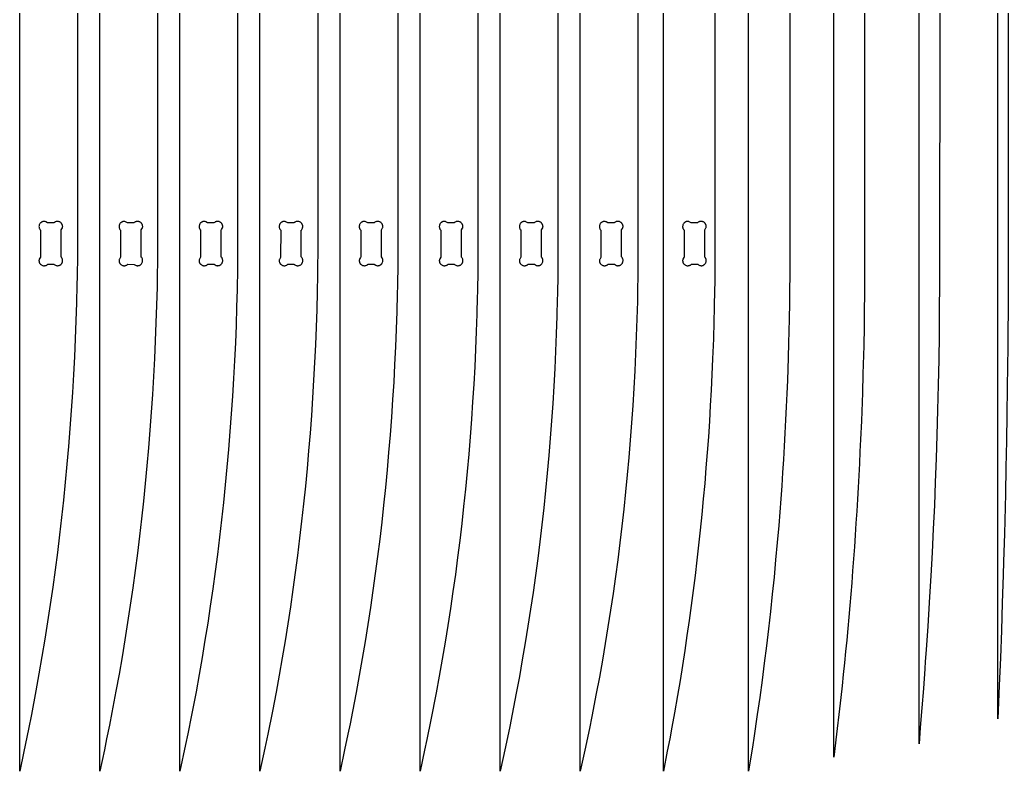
# Model space of a CAD drawing. Extents: x 33 to 204, y -108 to 31.
# Drawn here: x 124.42 to 148.34, y -7.07 to 11.1 of the extents above; entities that cross this region are included whole.
import ezdxf

# ---------------------------------------------------------------- set-up
doc = ezdxf.new("R2010")
doc.units = 0
doc.layers.get('0').update_dxf_attribs({"linetype": 'CONTINUOUS'})
doc.layers.add('SECTIONCUTEDGES', color=18, linetype='CONTINUOUS')

msp = doc.modelspace()

# ---------------------------------------------------------------- linework, layer by layer
msp.add_lwpolyline([(127.034, 6.186), (127.027, 6.188), (126.98, 6.215), (126.976, 6.216), (126.964, 6.22), (126.951, 6.222), (126.938, 6.222), (126.929, 6.221), (126.92, 6.219), (126.911, 6.217), (126.902, 6.214), (126.894, 6.21), (126.886, 6.206), (126.878, 6.201), (126.871, 6.196), (126.864, 6.19), (126.857, 6.184), (126.851, 6.177), (126.841, 6.164), (126.835, 6.152), (126.829, 6.139), (126.827, 6.133), (126.824, 6.119), (126.822, 6.106), (126.822, 6.092), (126.823, 6.079), (126.826, 6.065), (126.83, 6.053), (126.835, 6.04), (126.842, 6.029), (126.852, 6.016), (126.857, 6.011), (126.858, 6.009), (126.857, 5.358), (126.829, 5.309), (126.828, 5.305), (126.824, 5.293), (126.822, 5.28), (126.822, 5.267), (126.823, 5.258), (126.825, 5.249), (126.827, 5.24), (126.83, 5.231), (126.834, 5.223), (126.838, 5.215), (126.843, 5.207), (126.848, 5.199), (126.854, 5.192), (126.86, 5.186), (126.867, 5.179), (126.88, 5.17), (126.892, 5.163), (126.905, 5.158), (126.911, 5.156), (126.925, 5.153), (126.931, 5.151), (126.945, 5.15), (126.959, 5.151), (126.972, 5.153), (126.985, 5.156), (126.997, 5.161), (127.009, 5.167), (127.021, 5.175), (127.028, 5.181), (127.033, 5.186), (127.035, 5.187), (127.188, 5.184), (127.236, 5.158), (127.248, 5.154), (127.26, 5.151), (127.269, 5.15), (127.278, 5.15), (127.287, 5.152), (127.296, 5.153), (127.305, 5.156), (127.313, 5.159), (127.322, 5.162), (127.33, 5.166), (127.338, 5.171), (127.345, 5.177), (127.352, 5.183), (127.359, 5.189), (127.365, 5.196), (127.376, 5.211), (127.384, 5.226), (127.389, 5.242), (127.392, 5.256), (127.393, 5.268), (127.393, 5.285), (127.391, 5.303), (127.386, 5.319), (127.382, 5.33), (127.369, 5.35), (127.36, 5.359), (127.357, 5.364), (127.36, 6.017), (127.386, 6.064), (127.391, 6.076), (127.394, 6.089), (127.394, 6.102), (127.393, 6.115), (127.391, 6.124), (127.389, 6.133), (127.386, 6.142), (127.382, 6.15), (127.378, 6.158), (127.373, 6.166), (127.368, 6.173), (127.362, 6.18), (127.355, 6.187), (127.349, 6.193), (127.336, 6.203), (127.324, 6.209), (127.311, 6.215), (127.298, 6.219), (127.284, 6.221), (127.277, 6.222), (127.264, 6.222), (127.25, 6.221), (127.237, 6.218), (127.224, 6.214), (127.212, 6.209), (127.201, 6.202), (127.19, 6.194), (127.183, 6.187), (127.182, 6.186)], close=True)
at = {"layer": 'SECTIONCUTEDGES'}
for points in [[(125.817, 16.443), (125.817, 5.682), (125.815, 5.388), (125.807, 4.888), (125.803, 4.688), (125.792, 4.253), (125.778, 3.819), (125.761, 3.384), (125.741, 2.95), (125.718, 2.516), (125.692, 2.082), (125.663, 1.648), (125.631, 1.215), (125.596, 0.781), (125.558, 0.348), (125.517, -0.084), (125.474, -0.517), (125.428, -0.939), (125.379, -1.36), (125.328, -1.781), (125.273, -2.201), (125.216, -2.621), (125.155, -3.041), (125.092, -3.46), (125.025, -3.879), (124.956, -4.298), (124.884, -4.716), (124.809, -5.133), (124.701, -5.703), (124.63, -6.06), (124.52, -6.595), (124.419, -7.075), (124.419, 29.272)], [(127.754, 16.388), (127.755, 5.622), (127.752, 5.33), (127.745, 4.833), (127.741, 4.633), (127.729, 4.2), (127.715, 3.768), (127.698, 3.335), (127.678, 2.903), (127.655, 2.471), (127.629, 2.039), (127.6, 1.608), (127.568, 1.176), (127.534, 0.745), (127.496, 0.314), (127.455, -0.117), (127.411, -0.547), (127.365, -0.967), (127.317, -1.386), (127.265, -1.805), (127.211, -2.224), (127.153, -2.642), (127.093, -3.06), (127.029, -3.477), (126.963, -3.894), (126.894, -4.311), (126.821, -4.727), (126.746, -5.142), (126.648, -5.658), (126.588, -5.963), (126.52, -6.295), (126.466, -6.554), (126.356, -7.075), (126.356, 29.102)], [(129.692, 16.278), (129.692, 5.563), (129.692, 5.466), (129.687, 5.075), (129.678, 4.578), (129.667, 4.147), (129.653, 3.717), (129.636, 3.287), (129.616, 2.857), (129.593, 2.427), (129.567, 1.997), (129.538, 1.567), (129.506, 1.138), (129.471, 0.708), (129.433, 0.28), (129.392, -0.149), (129.349, -0.578), (129.303, -0.995), (129.254, -1.413), (129.203, -1.83), (129.148, -2.246), (129.091, -2.663), (129.03, -3.079), (128.967, -3.494), (128.9, -3.909), (128.831, -4.324), (128.759, -4.738), (128.684, -5.151), (128.576, -5.716), (128.485, -6.17), (128.431, -6.428), (128.294, -7.075), (128.294, 28.933)], [(131.63, 16.114), (131.63, 5.503), (131.626, 5.117), (131.623, 4.919), (131.615, 4.523), (131.604, 4.095), (131.59, 3.666), (131.573, 3.238), (131.553, 2.81), (131.53, 2.382), (131.504, 1.954), (131.475, 1.527), (131.443, 1.099), (131.409, 0.672), (131.371, 0.245), (131.33, -0.182), (131.286, -0.608), (131.24, -1.024), (131.192, -1.439), (131.14, -1.854), (131.086, -2.269), (131.028, -2.683), (130.968, -3.097), (130.904, -3.511), (130.838, -3.924), (130.769, -4.336), (130.696, -4.749), (130.621, -5.16), (130.533, -5.621), (130.422, -6.175), (130.35, -6.516), (130.231, -7.075), (130.231, 28.763)], [(133.567, 15.981), (133.567, 5.444), (133.565, 5.188), (133.557, 4.665), (133.553, 4.468), (133.542, 4.042), (133.528, 3.616), (133.511, 3.189), (133.491, 2.763), (133.468, 2.337), (133.442, 1.912), (133.413, 1.486), (133.381, 1.061), (133.346, 0.636), (133.308, 0.211), (133.267, -0.214), (133.224, -0.638), (133.178, -1.052), (133.129, -1.466), (133.078, -1.879), (133.023, -2.292), (132.966, -2.704), (132.905, -3.116), (132.842, -3.528), (132.775, -3.939), (132.706, -4.349), (132.634, -4.76), (132.559, -5.169), (132.471, -5.628), (132.411, -5.929), (132.36, -6.179), (132.279, -6.561), (132.169, -7.075), (132.169, 28.594)], [(135.504, 15.913), (135.505, 5.375), (135.502, 5.056), (135.493, 4.503), (135.49, 4.405), (135.479, 3.981), (135.465, 3.557), (135.448, 3.133), (135.428, 2.709), (135.405, 2.286), (135.379, 1.862), (135.35, 1.439), (135.318, 1.016), (135.284, 0.593), (135.246, 0.171), (135.205, -0.251), (135.161, -0.673), (135.115, -1.085), (135.067, -1.496), (135.015, -1.907), (134.961, -2.318), (134.903, -2.728), (134.843, -3.138), (134.779, -3.547), (134.713, -3.956), (134.643, -4.364), (134.571, -4.772), (134.496, -5.18), (134.368, -5.835), (134.27, -6.311), (134.216, -6.564), (134.106, -7.075), (134.106, 28.398)], [(137.442, 15.745), (137.442, 5.315), (137.439, 4.935), (137.43, 4.448), (137.428, 4.35), (137.417, 3.928), (137.403, 3.506), (137.386, 3.084), (137.366, 2.663), (137.343, 2.241), (137.317, 1.82), (137.288, 1.399), (137.256, 0.978), (137.221, 0.557), (137.183, 0.136), (137.142, -0.284), (137.099, -0.704), (137.053, -1.113), (137.004, -1.523), (136.953, -1.932), (136.898, -2.34), (136.841, -2.749), (136.78, -3.157), (136.717, -3.564), (136.65, -3.971), (136.581, -4.377), (136.509, -4.783), (136.434, -5.189), (136.336, -5.693), (136.276, -5.99), (136.172, -6.482), (136.044, -7.075), (136.044, 28.228)], [(139.379, 15.676), (139.38, 5.247), (139.378, 4.994), (139.37, 4.48), (139.365, 4.287), (139.354, 3.867), (139.34, 3.447), (139.323, 3.028), (139.303, 2.609), (139.28, 2.189), (139.254, 1.77), (139.225, 1.352), (139.193, 0.933), (139.159, 0.515), (139.121, 0.097), (139.08, -0.321), (139.036, -0.739), (138.99, -1.146), (138.942, -1.553), (138.89, -1.96), (138.836, -2.367), (138.778, -2.773), (138.718, -3.178), (138.654, -3.583), (138.588, -3.988), (138.518, -4.392), (138.446, -4.796), (138.371, -5.199), (138.263, -5.75), (138.203, -6.045), (138.091, -6.569), (137.981, -7.075), (137.981, 28.032)], [(141.24, 15.508), (141.24, 5.133), (141.236, 4.704), (141.235, 4.597), (141.226, 4.121), (141.218, 3.804), (141.205, 3.381), (141.187, 2.898), (141.171, 2.521), (141.152, 2.144), (141.131, 1.767), (141.108, 1.39), (141.083, 1.014), (141.056, 0.637), (141.026, 0.261), (140.995, -0.115), (140.961, -0.491), (140.925, -0.867), (140.887, -1.243), (140.847, -1.608), (140.806, -1.973), (140.762, -2.338), (140.717, -2.703), (140.669, -3.067), (140.619, -3.431), (140.566, -3.795), (140.512, -4.158), (140.455, -4.521), (140.397, -4.884), (140.336, -5.247), (140.263, -5.666), (140.201, -6.006), (140.148, -6.29), (140.09, -6.589), (139.995, -7.075), (139.995, 27.863)], [(143.053, 15.282), (143.053, 5.064), (143.048, 4.413), (143.046, 4.251), (143.039, 3.856), (143.025, 3.276), (143.015, 2.928), (142.996, 2.377), (142.983, 2.058), (142.969, 1.739), (142.954, 1.42), (142.937, 1.102), (142.919, 0.783), (142.9, 0.464), (142.88, 0.146), (142.858, -0.173), (142.835, -0.491), (142.811, -0.81), (142.785, -1.128), (142.75, -1.545), (142.712, -1.962), (142.672, -2.379), (142.63, -2.795), (142.585, -3.212), (142.538, -3.628), (142.489, -4.044), (142.437, -4.459), (142.383, -4.874), (142.327, -5.289), (142.268, -5.704), (142.183, -6.278), (142.158, -6.437), (142.057, -7.075), (142.057, 27.511)], [(144.866, 15.064), (144.866, 5.102), (144.863, 4.505), (144.857, 4.028), (144.851, 3.671), (144.842, 3.216), (144.837, 2.989), (144.825, 2.534), (144.811, 2.08), (144.794, 1.625), (144.786, 1.398), (144.766, 0.944), (144.753, 0.655), (144.739, 0.367), (144.724, 0.078), (144.708, -0.21), (144.692, -0.498), (144.674, -0.786), (144.656, -1.075), (144.637, -1.363), (144.617, -1.651), (144.596, -1.939), (144.575, -2.227), (144.552, -2.515), (144.53, -2.792), (144.506, -3.07), (144.482, -3.348), (144.457, -3.625), (144.431, -3.902), (144.405, -4.18), (144.377, -4.457), (144.349, -4.734), (144.32, -5.011), (144.289, -5.288), (144.259, -5.565), (144.187, -6.176), (144.119, -6.734), (144.119, 26.989)], [(146.681, 14.388), (146.684, 10.555), (146.679, 5.694), (146.675, 4.699), (146.672, 4.091), (146.666, 3.483), (146.657, 2.876), (146.645, 2.268), (146.631, 1.661), (146.615, 1.053), (146.597, 0.486), (146.576, -0.081), (146.553, -0.648), (146.527, -1.216), (146.498, -1.782), (146.467, -2.349), (146.437, -2.861), (146.41, -3.287), (146.393, -3.563), (146.354, -4.135), (146.334, -4.422), (146.325, -4.597), (146.288, -5.071), (146.251, -5.545), (146.213, -6.017), (146.181, -6.41), (146.181, 26.308)], [(148.331, 15.098), (148.34, 10.221), (148.338, 4.892), (148.337, 4.46), (148.335, 4.029), (148.332, 3.597), (148.328, 3.165), (148.324, 2.733), (148.317, 2.197), (148.308, 1.555), (148.297, 0.913), (148.285, 0.272), (148.271, -0.37), (148.255, -1.011), (148.247, -1.332), (148.228, -2), (148.218, -2.334), (148.197, -3.001), (148.174, -3.669), (148.15, -4.336), (148.124, -5.003), (148.09, -5.806), (148.09, 25.59)]]:
    msp.add_lwpolyline(points, dxfattribs=at)
for points in [[(124.967, 5.158), (124.98, 5.154), (124.994, 5.151), (125.008, 5.15), (125.021, 5.151), (125.028, 5.152), (125.041, 5.154), (125.054, 5.158), (125.066, 5.164), (125.072, 5.167), (125.083, 5.175), (125.09, 5.18), (125.096, 5.186), (125.244, 5.187), (125.251, 5.184), (125.298, 5.158), (125.305, 5.155), (125.321, 5.151), (125.333, 5.15), (125.35, 5.152), (125.363, 5.155), (125.375, 5.159), (125.381, 5.161), (125.393, 5.167), (125.404, 5.174), (125.417, 5.184), (125.423, 5.191), (125.429, 5.198), (125.435, 5.206), (125.44, 5.214), (125.445, 5.223), (125.448, 5.231), (125.451, 5.24), (125.454, 5.25), (125.455, 5.259), (125.456, 5.268), (125.456, 5.285), (125.455, 5.299), (125.451, 5.312), (125.447, 5.325), (125.44, 5.337), (125.437, 5.343), (125.428, 5.354), (125.422, 5.36), (125.42, 5.363), (125.42, 6.011), (125.422, 6.015), (125.449, 6.064), (125.453, 6.076), (125.456, 6.089), (125.457, 6.102), (125.455, 6.115), (125.454, 6.124), (125.451, 6.133), (125.448, 6.142), (125.445, 6.15), (125.44, 6.158), (125.436, 6.166), (125.43, 6.173), (125.424, 6.18), (125.418, 6.187), (125.411, 6.193), (125.398, 6.203), (125.386, 6.209), (125.373, 6.215), (125.36, 6.219), (125.354, 6.22), (125.34, 6.222), (125.326, 6.222), (125.313, 6.221), (125.3, 6.218), (125.287, 6.214), (125.275, 6.209), (125.269, 6.206), (125.258, 6.198), (125.251, 6.193), (125.245, 6.186), (125.098, 6.186), (125.09, 6.188), (125.046, 6.213), (125.035, 6.218), (125.022, 6.221), (125.018, 6.222), (125.005, 6.222), (124.992, 6.221), (124.982, 6.219), (124.974, 6.217), (124.965, 6.214), (124.956, 6.21), (124.948, 6.206), (124.941, 6.201), (124.933, 6.196), (124.926, 6.19), (124.919, 6.184), (124.913, 6.177), (124.904, 6.164), (124.897, 6.152), (124.892, 6.139), (124.888, 6.126), (124.885, 6.113), (124.884, 6.099), (124.885, 6.085), (124.887, 6.072), (124.89, 6.059), (124.895, 6.047), (124.901, 6.035), (124.908, 6.023), (124.919, 6.012), (124.921, 6.009), (124.92, 5.359), (124.892, 5.309), (124.887, 5.297), (124.885, 5.284), (124.884, 5.275), (124.884, 5.267), (124.885, 5.258), (124.887, 5.249), (124.889, 5.24), (124.892, 5.231), (124.896, 5.223), (124.9, 5.215), (124.905, 5.207), (124.911, 5.199), (124.916, 5.192), (124.923, 5.186), (124.93, 5.179), (124.943, 5.17), (124.955, 5.163)], [(128.818, 5.17), (128.83, 5.163), (128.842, 5.158), (128.855, 5.154), (128.869, 5.151), (128.883, 5.15), (128.89, 5.15), (128.903, 5.152), (128.916, 5.154), (128.929, 5.158), (128.935, 5.161), (128.947, 5.167), (128.958, 5.175), (128.964, 5.18), (128.968, 5.185), (128.972, 5.187), (129.122, 5.186), (129.125, 5.185), (129.169, 5.16), (129.181, 5.155), (129.194, 5.152), (129.202, 5.15), (129.215, 5.15), (129.224, 5.152), (129.233, 5.153), (129.242, 5.156), (129.251, 5.159), (129.259, 5.162), (129.267, 5.166), (129.275, 5.171), (129.283, 5.177), (129.29, 5.183), (129.296, 5.189), (129.302, 5.196), (129.308, 5.203), (129.315, 5.215), (129.321, 5.227), (129.324, 5.233), (129.328, 5.247), (129.33, 5.26), (129.332, 5.274), (129.331, 5.287), (129.329, 5.301), (129.326, 5.314), (129.321, 5.326), (129.315, 5.338), (129.307, 5.349), (129.303, 5.355), (129.296, 5.36), (129.295, 5.364), (129.296, 6.013), (129.301, 6.023), (129.324, 6.064), (129.326, 6.068), (129.33, 6.08), (129.33, 6.084), (129.332, 6.097), (129.331, 6.106), (129.33, 6.115), (129.329, 6.124), (129.326, 6.133), (129.323, 6.142), (129.32, 6.15), (129.315, 6.158), (129.311, 6.166), (129.305, 6.173), (129.299, 6.18), (129.293, 6.187), (129.286, 6.193), (129.279, 6.199), (129.267, 6.206), (129.255, 6.212), (129.242, 6.217), (129.229, 6.22), (129.215, 6.222), (129.201, 6.222), (129.188, 6.221), (129.175, 6.218), (129.162, 6.214), (129.15, 6.209), (129.144, 6.206), (129.133, 6.198), (129.119, 6.186), (128.969, 6.186), (128.965, 6.188), (128.918, 6.215), (128.905, 6.219), (128.893, 6.222), (128.889, 6.222), (128.876, 6.222), (128.866, 6.221), (128.857, 6.219), (128.849, 6.217), (128.84, 6.214), (128.831, 6.21), (128.823, 6.206), (128.815, 6.201), (128.808, 6.196), (128.801, 6.19), (128.794, 6.184), (128.788, 6.177), (128.779, 6.164), (128.775, 6.158), (128.769, 6.146), (128.765, 6.133), (128.761, 6.119), (128.76, 6.113), (128.759, 6.099), (128.76, 6.085), (128.762, 6.072), (128.763, 6.065), (128.767, 6.053), (128.773, 6.04), (128.779, 6.029), (128.791, 6.015), (128.795, 6.012), (128.796, 6.009), (128.795, 5.362), (128.794, 5.358), (128.767, 5.309), (128.762, 5.297), (128.76, 5.284), (128.759, 5.271), (128.76, 5.258), (128.762, 5.249), (128.764, 5.24), (128.767, 5.231), (128.771, 5.223), (128.775, 5.215), (128.78, 5.207), (128.786, 5.199), (128.791, 5.192), (128.798, 5.186), (128.805, 5.179)], [(130.755, 5.17), (130.767, 5.163), (130.78, 5.158), (130.793, 5.154), (130.806, 5.151), (130.82, 5.15), (130.834, 5.151), (130.847, 5.153), (130.86, 5.156), (130.872, 5.161), (130.879, 5.164), (130.89, 5.171), (130.902, 5.18), (130.906, 5.185), (130.91, 5.187), (131.056, 5.187), (131.063, 5.184), (131.11, 5.158), (131.125, 5.153), (131.133, 5.151), (131.141, 5.151), (131.156, 5.151), (131.169, 5.153), (131.182, 5.156), (131.194, 5.161), (131.206, 5.167), (131.217, 5.174), (131.229, 5.184), (131.236, 5.191), (131.242, 5.198), (131.248, 5.206), (131.253, 5.214), (131.257, 5.223), (131.261, 5.231), (131.264, 5.24), (131.266, 5.25), (131.268, 5.259), (131.269, 5.268), (131.269, 5.285), (131.267, 5.299), (131.264, 5.312), (131.259, 5.325), (131.253, 5.337), (131.245, 5.349), (131.238, 5.357), (131.234, 5.361), (131.232, 5.364), (131.232, 6.009), (131.234, 6.014), (131.259, 6.06), (131.265, 6.072), (131.266, 6.076), (131.269, 6.089), (131.269, 6.102), (131.268, 6.115), (131.266, 6.124), (131.264, 6.133), (131.261, 6.142), (131.257, 6.15), (131.253, 6.158), (131.248, 6.166), (131.243, 6.173), (131.237, 6.18), (131.23, 6.187), (131.224, 6.193), (131.211, 6.203), (131.199, 6.209), (131.186, 6.215), (131.173, 6.219), (131.159, 6.221), (131.152, 6.222), (131.139, 6.222), (131.125, 6.221), (131.119, 6.22), (131.106, 6.217), (131.093, 6.212), (131.081, 6.206), (131.076, 6.202), (131.063, 6.192), (131.057, 6.186), (130.905, 6.187), (130.855, 6.215), (130.851, 6.216), (130.839, 6.22), (130.826, 6.222), (130.813, 6.222), (130.804, 6.221), (130.795, 6.219), (130.786, 6.217), (130.777, 6.214), (130.769, 6.21), (130.761, 6.206), (130.753, 6.201), (130.746, 6.196), (130.738, 6.19), (130.732, 6.184), (130.726, 6.177), (130.716, 6.164), (130.713, 6.158), (130.707, 6.146), (130.702, 6.133), (130.699, 6.119), (130.697, 6.106), (130.697, 6.092), (130.698, 6.079), (130.699, 6.072), (130.702, 6.059), (130.707, 6.047), (130.713, 6.035), (130.721, 6.023), (130.727, 6.016), (130.73, 6.014), (130.733, 6.011), (130.733, 6.009), (130.732, 5.358), (130.725, 5.346), (130.71, 5.32), (130.703, 5.305), (130.699, 5.293), (130.697, 5.28), (130.697, 5.267), (130.698, 5.258), (130.7, 5.249), (130.702, 5.24), (130.705, 5.231), (130.709, 5.223), (130.713, 5.215), (130.718, 5.207), (130.723, 5.199), (130.729, 5.192), (130.735, 5.186), (130.742, 5.179)], [(132.693, 5.17), (132.705, 5.163), (132.717, 5.158), (132.73, 5.154), (132.737, 5.153), (132.751, 5.151), (132.765, 5.15), (132.778, 5.152), (132.784, 5.153), (132.797, 5.156), (132.81, 5.161), (132.822, 5.167), (132.833, 5.175), (132.841, 5.181), (132.846, 5.186), (132.848, 5.187), (132.995, 5.187), (132.999, 5.185), (133.037, 5.164), (133.052, 5.156), (133.064, 5.152), (133.077, 5.15), (133.09, 5.15), (133.099, 5.152), (133.108, 5.153), (133.117, 5.156), (133.126, 5.159), (133.134, 5.162), (133.142, 5.166), (133.15, 5.171), (133.158, 5.177), (133.165, 5.183), (133.171, 5.189), (133.177, 5.196), (133.186, 5.208), (133.199, 5.234), (133.204, 5.251), (133.206, 5.27), (133.206, 5.29), (133.204, 5.303), (133.196, 5.327), (133.186, 5.344), (133.17, 5.362), (133.17, 5.364), (133.17, 6.01), (133.172, 6.015), (133.199, 6.064), (133.203, 6.076), (133.206, 6.089), (133.207, 6.102), (133.205, 6.115), (133.204, 6.124), (133.201, 6.133), (133.198, 6.142), (133.195, 6.15), (133.19, 6.158), (133.186, 6.166), (133.18, 6.173), (133.174, 6.18), (133.168, 6.187), (133.161, 6.193), (133.148, 6.203), (133.136, 6.209), (133.123, 6.215), (133.11, 6.219), (133.097, 6.221), (133.083, 6.222), (133.07, 6.222), (133.063, 6.221), (133.05, 6.218), (133.037, 6.214), (133.025, 6.209), (133.013, 6.202), (133.001, 6.193), (132.996, 6.187), (132.993, 6.186), (132.846, 6.186), (132.84, 6.188), (132.793, 6.215), (132.78, 6.219), (132.768, 6.222), (132.764, 6.222), (132.751, 6.222), (132.741, 6.221), (132.732, 6.219), (132.724, 6.217), (132.715, 6.214), (132.706, 6.21), (132.698, 6.206), (132.69, 6.201), (132.683, 6.196), (132.676, 6.19), (132.669, 6.184), (132.663, 6.177), (132.658, 6.17), (132.65, 6.158), (132.644, 6.146), (132.64, 6.133), (132.638, 6.126), (132.635, 6.113), (132.635, 6.106), (132.634, 6.092), (132.635, 6.079), (132.638, 6.065), (132.642, 6.053), (132.648, 6.04), (132.651, 6.035), (132.658, 6.023), (132.665, 6.016), (132.668, 6.013), (132.67, 6.01), (132.671, 6.009), (132.67, 5.362), (132.666, 5.353), (132.644, 5.313), (132.639, 5.301), (132.635, 5.288), (132.634, 5.275), (132.635, 5.258), (132.637, 5.249), (132.639, 5.24), (132.642, 5.231), (132.646, 5.223), (132.65, 5.215), (132.655, 5.207), (132.66, 5.199), (132.666, 5.192), (132.673, 5.186), (132.68, 5.179)], [(134.642, 5.163), (134.655, 5.158), (134.668, 5.154), (134.681, 5.151), (134.688, 5.151), (134.702, 5.15), (134.715, 5.152), (134.722, 5.153), (134.735, 5.156), (134.747, 5.161), (134.759, 5.167), (134.77, 5.175), (134.778, 5.181), (134.784, 5.187), (134.785, 5.187), (134.935, 5.186), (134.938, 5.184), (134.985, 5.158), (135, 5.153), (135.016, 5.151), (135.031, 5.151), (135.044, 5.153), (135.057, 5.156), (135.069, 5.161), (135.081, 5.167), (135.092, 5.174), (135.104, 5.184), (135.111, 5.191), (135.117, 5.198), (135.123, 5.206), (135.128, 5.214), (135.132, 5.223), (135.136, 5.231), (135.139, 5.24), (135.141, 5.25), (135.143, 5.259), (135.144, 5.268), (135.144, 5.285), (135.142, 5.299), (135.139, 5.312), (135.134, 5.325), (135.128, 5.337), (135.12, 5.349), (135.113, 5.357), (135.108, 5.362), (135.107, 5.364), (135.108, 6.012), (135.11, 6.016), (135.132, 6.056), (135.138, 6.068), (135.142, 6.08), (135.144, 6.093), (135.144, 6.106), (135.143, 6.115), (135.141, 6.124), (135.139, 6.133), (135.136, 6.142), (135.132, 6.15), (135.128, 6.158), (135.123, 6.166), (135.118, 6.173), (135.112, 6.18), (135.105, 6.187), (135.099, 6.193), (135.086, 6.203), (135.074, 6.209), (135.061, 6.215), (135.048, 6.219), (135.034, 6.221), (135.021, 6.222), (135.007, 6.222), (134.994, 6.22), (134.981, 6.217), (134.968, 6.212), (134.956, 6.206), (134.951, 6.202), (134.931, 6.186), (134.777, 6.188), (134.73, 6.215), (134.718, 6.219), (134.705, 6.222), (134.692, 6.222), (134.679, 6.221), (134.67, 6.219), (134.661, 6.217), (134.652, 6.214), (134.644, 6.21), (134.636, 6.206), (134.628, 6.201), (134.62, 6.196), (134.613, 6.19), (134.607, 6.184), (134.601, 6.177), (134.595, 6.17), (134.588, 6.158), (134.582, 6.146), (134.579, 6.139), (134.575, 6.126), (134.573, 6.113), (134.572, 6.099), (134.572, 6.092), (134.573, 6.079), (134.576, 6.065), (134.577, 6.059), (134.582, 6.047), (134.588, 6.035), (134.596, 6.023), (134.601, 6.017), (134.608, 6.011), (134.608, 6.009), (134.608, 5.362), (134.607, 5.358), (134.583, 5.316), (134.578, 5.305), (134.576, 5.301), (134.573, 5.288), (134.572, 5.275), (134.572, 5.267), (134.573, 5.258), (134.575, 5.249), (134.577, 5.24), (134.58, 5.231), (134.584, 5.223), (134.588, 5.215), (134.593, 5.207), (134.598, 5.199), (134.604, 5.192), (134.61, 5.186), (134.617, 5.179), (134.63, 5.17)], [(136.568, 5.17), (136.58, 5.163), (136.592, 5.158), (136.605, 5.154), (136.619, 5.151), (136.633, 5.15), (136.646, 5.151), (136.659, 5.153), (136.672, 5.156), (136.685, 5.161), (136.697, 5.167), (136.708, 5.175), (136.721, 5.186), (136.722, 5.187), (136.869, 5.187), (136.873, 5.186), (136.923, 5.158), (136.935, 5.154), (136.944, 5.152), (136.956, 5.15), (136.965, 5.15), (136.974, 5.152), (136.983, 5.153), (136.992, 5.156), (137.001, 5.159), (137.009, 5.162), (137.017, 5.166), (137.025, 5.171), (137.033, 5.177), (137.04, 5.183), (137.046, 5.189), (137.052, 5.196), (137.065, 5.215), (137.072, 5.228), (137.076, 5.241), (137.08, 5.258), (137.081, 5.277), (137.08, 5.296), (137.075, 5.315), (137.073, 5.321), (137.064, 5.339), (137.057, 5.35), (137.052, 5.355), (137.047, 5.36), (137.045, 5.363), (137.045, 6.012), (137.047, 6.016), (137.074, 6.064), (137.078, 6.076), (137.081, 6.089), (137.082, 6.097), (137.081, 6.106), (137.08, 6.115), (137.079, 6.124), (137.076, 6.133), (137.073, 6.142), (137.07, 6.15), (137.065, 6.158), (137.061, 6.166), (137.055, 6.173), (137.049, 6.18), (137.043, 6.187), (137.036, 6.193), (137.023, 6.203), (137.011, 6.209), (136.998, 6.215), (136.985, 6.219), (136.979, 6.22), (136.965, 6.222), (136.951, 6.222), (136.938, 6.221), (136.931, 6.22), (136.918, 6.217), (136.906, 6.212), (136.894, 6.206), (136.888, 6.202), (136.876, 6.193), (136.871, 6.187), (136.869, 6.186), (136.721, 6.186), (136.717, 6.187), (136.668, 6.215), (136.655, 6.219), (136.643, 6.222), (136.63, 6.222), (136.616, 6.221), (136.607, 6.219), (136.599, 6.217), (136.59, 6.214), (136.581, 6.21), (136.573, 6.206), (136.565, 6.201), (136.558, 6.196), (136.551, 6.19), (136.544, 6.184), (136.538, 6.177), (136.529, 6.164), (136.522, 6.152), (136.517, 6.139), (136.513, 6.126), (136.51, 6.113), (136.509, 6.099), (136.509, 6.092), (136.51, 6.079), (136.513, 6.065), (136.517, 6.053), (136.523, 6.04), (136.529, 6.029), (136.541, 6.015), (136.544, 6.013), (136.546, 6.009), (136.545, 5.36), (136.543, 5.356), (136.517, 5.309), (136.514, 5.301), (136.51, 5.288), (136.509, 5.28), (136.509, 5.267), (136.51, 5.258), (136.512, 5.249), (136.514, 5.24), (136.517, 5.231), (136.521, 5.223), (136.525, 5.215), (136.53, 5.207), (136.535, 5.199), (136.541, 5.192), (136.548, 5.186), (136.555, 5.179)], [(138.53, 5.158), (138.543, 5.154), (138.556, 5.151), (138.57, 5.15), (138.584, 5.151), (138.597, 5.153), (138.61, 5.156), (138.622, 5.161), (138.634, 5.167), (138.645, 5.175), (138.652, 5.179), (138.66, 5.187), (138.808, 5.187), (138.812, 5.185), (138.861, 5.158), (138.873, 5.154), (138.885, 5.151), (138.898, 5.15), (138.912, 5.152), (138.921, 5.153), (138.93, 5.156), (138.938, 5.159), (138.947, 5.162), (138.955, 5.166), (138.963, 5.171), (138.97, 5.177), (138.977, 5.183), (138.984, 5.189), (138.99, 5.196), (139.002, 5.214), (139.008, 5.226), (139.013, 5.238), (139.017, 5.255), (139.018, 5.268), (139.018, 5.289), (139.013, 5.313), (139.005, 5.332), (138.996, 5.348), (138.983, 5.363), (138.982, 5.364), (138.983, 6.011), (138.984, 6.015), (139.005, 6.053), (139.013, 6.068), (139.017, 6.08), (139.019, 6.093), (139.019, 6.106), (139.018, 6.115), (139.016, 6.124), (139.014, 6.133), (139.011, 6.142), (139.007, 6.15), (139.003, 6.158), (138.998, 6.166), (138.993, 6.173), (138.987, 6.18), (138.98, 6.187), (138.974, 6.193), (138.966, 6.199), (138.955, 6.206), (138.942, 6.212), (138.929, 6.217), (138.923, 6.219), (138.909, 6.221), (138.896, 6.222), (138.882, 6.222), (138.869, 6.22), (138.856, 6.217), (138.843, 6.212), (138.831, 6.206), (138.82, 6.198), (138.814, 6.193), (138.809, 6.187), (138.807, 6.186), (138.657, 6.186), (138.653, 6.188), (138.609, 6.213), (138.601, 6.216), (138.589, 6.22), (138.58, 6.222), (138.567, 6.222), (138.554, 6.221), (138.545, 6.219), (138.536, 6.217), (138.527, 6.214), (138.519, 6.21), (138.511, 6.206), (138.503, 6.201), (138.495, 6.196), (138.488, 6.19), (138.482, 6.184), (138.476, 6.177), (138.466, 6.164), (138.46, 6.152), (138.454, 6.139), (138.45, 6.126), (138.448, 6.113), (138.447, 6.099), (138.447, 6.085), (138.449, 6.072), (138.451, 6.065), (138.455, 6.053), (138.46, 6.04), (138.467, 6.029), (138.483, 6.009), (138.483, 5.364), (138.482, 5.36), (138.479, 5.353), (138.453, 5.305), (138.449, 5.293), (138.448, 5.288), (138.446, 5.275), (138.447, 5.267), (138.448, 5.258), (138.449, 5.249), (138.452, 5.24), (138.455, 5.231), (138.459, 5.223), (138.463, 5.215), (138.468, 5.207), (138.473, 5.199), (138.479, 5.192), (138.485, 5.186), (138.492, 5.179), (138.505, 5.17), (138.517, 5.163)], [(140.673, 6.186), (140.668, 6.188), (140.619, 6.215), (140.607, 6.219), (140.594, 6.222), (140.582, 6.222), (140.568, 6.221), (140.559, 6.219), (140.55, 6.217), (140.542, 6.214), (140.533, 6.21), (140.525, 6.206), (140.517, 6.201), (140.51, 6.196), (140.503, 6.19), (140.496, 6.184), (140.49, 6.177), (140.48, 6.164), (140.474, 6.152), (140.468, 6.139), (140.464, 6.126), (140.462, 6.113), (140.461, 6.099), (140.461, 6.085), (140.462, 6.079), (140.465, 6.065), (140.469, 6.053), (140.474, 6.04), (140.478, 6.035), (140.485, 6.023), (140.491, 6.017), (140.496, 6.012), (140.498, 6.009), (140.498, 5.364), (140.496, 5.36), (140.493, 5.353), (140.468, 5.309), (140.467, 5.305), (140.463, 5.293), (140.461, 5.28), (140.461, 5.271), (140.462, 5.258), (140.464, 5.249), (140.466, 5.24), (140.469, 5.231), (140.473, 5.223), (140.477, 5.215), (140.482, 5.207), (140.487, 5.199), (140.493, 5.192), (140.499, 5.186), (140.506, 5.179), (140.519, 5.17), (140.531, 5.163), (140.544, 5.158), (140.557, 5.154), (140.571, 5.151), (140.577, 5.151), (140.591, 5.15), (140.604, 5.152), (140.618, 5.154), (140.63, 5.158), (140.637, 5.161), (140.648, 5.167), (140.66, 5.175), (140.665, 5.179), (140.673, 5.187), (140.674, 5.187), (140.822, 5.187), (140.826, 5.185), (140.845, 5.176), (140.88, 5.158), (140.896, 5.153), (140.907, 5.151), (140.923, 5.151), (140.934, 5.153), (140.945, 5.156), (140.955, 5.16), (140.965, 5.164), (140.975, 5.17), (140.984, 5.177), (140.993, 5.184), (141.001, 5.192), (141.008, 5.201), (141.014, 5.21), (141.02, 5.22), (141.024, 5.23), (141.03, 5.247), (141.032, 5.26), (141.033, 5.274), (141.032, 5.287), (141.031, 5.301), (141.027, 5.314), (141.025, 5.32), (141.014, 5.342), (141.006, 5.353), (140.998, 5.36), (140.997, 5.363), (140.996, 6.009), (140.999, 6.017), (141.025, 6.064), (141.03, 6.076), (141.033, 6.089), (141.033, 6.102), (141.032, 6.115), (141.03, 6.124), (141.028, 6.133), (141.025, 6.142), (141.021, 6.15), (141.017, 6.158), (141.012, 6.166), (141.007, 6.173), (141.001, 6.18), (140.995, 6.187), (140.988, 6.193), (140.975, 6.203), (140.963, 6.209), (140.95, 6.215), (140.944, 6.217), (140.93, 6.22), (140.917, 6.222), (140.903, 6.222), (140.896, 6.222), (140.883, 6.22), (140.87, 6.217), (140.857, 6.212), (140.851, 6.209), (140.84, 6.202), (140.828, 6.193), (140.822, 6.186), (140.82, 6.186)]]:
    msp.add_lwpolyline(points, close=True, dxfattribs=at)

doc.saveas('drawing.dxf')
